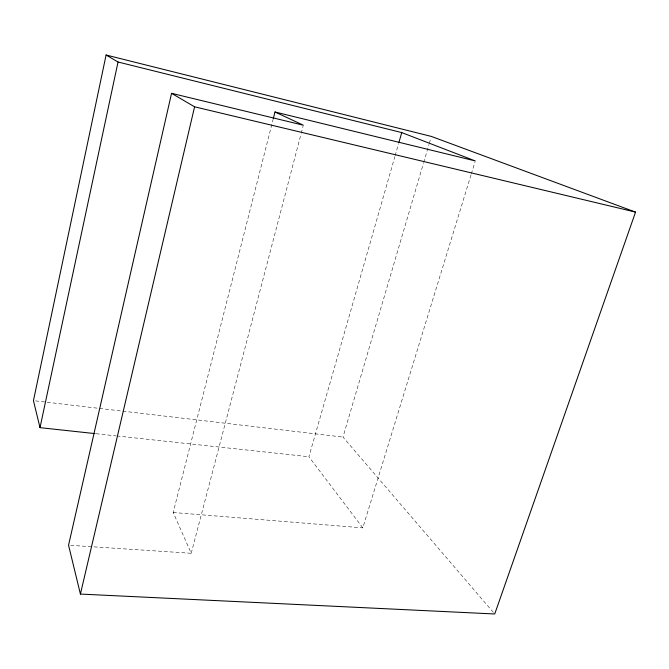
<?xml version="1.0" encoding="UTF-8"?>
<svg xmlns="http://www.w3.org/2000/svg" width="669" height="669" viewBox="0 0 669 669"><rect width="100%" height="100%" fill="white"/><g stroke="black" fill="none" stroke-linecap="round" stroke-linejoin="round"><path stroke-width="0.5" stroke-dasharray="3.35 2.51" d="M70.621 545.327L191.225 553.28L173.187 512.504L272.935 120.077M191.225 553.28L300.958 134.285M301.226 133.282L303.074 126.207M471.009 174.902L362.807 527.874L308.894 456.735L394.852 156.671M395.136 155.668L398.582 143.626M493.362 612.394L342.971 437.083L423.393 163.487M423.686 162.483L428.996 144.445M429.289 143.442L430.761 138.433M471.319 173.907L474.982 161.94M173.187 512.504L362.807 527.874M96.068 433.721L115.796 435.854M116.832 435.962L308.894 456.735M35.524 400.89L342.971 437.083"/><path stroke-width="1" d="M273.186 119.065L274.992 111.991L303.341 125.203L171.557 93.326L68.547 545.193L80.414 594.072L494.726 613.983L635.55 212.106L431.346 136.426L106.095 55.017L33.45 400.647L40.006 427.658L95.031 433.612M40.006 427.658L118.037 62.008L106.095 55.017M80.414 594.072L194.587 106.806L171.557 93.326M398.875 142.622L401.751 132.587L118.037 62.008M194.587 106.806L635.55 212.106M274.992 111.991L475.291 160.945L401.751 132.587"/></g></svg>
